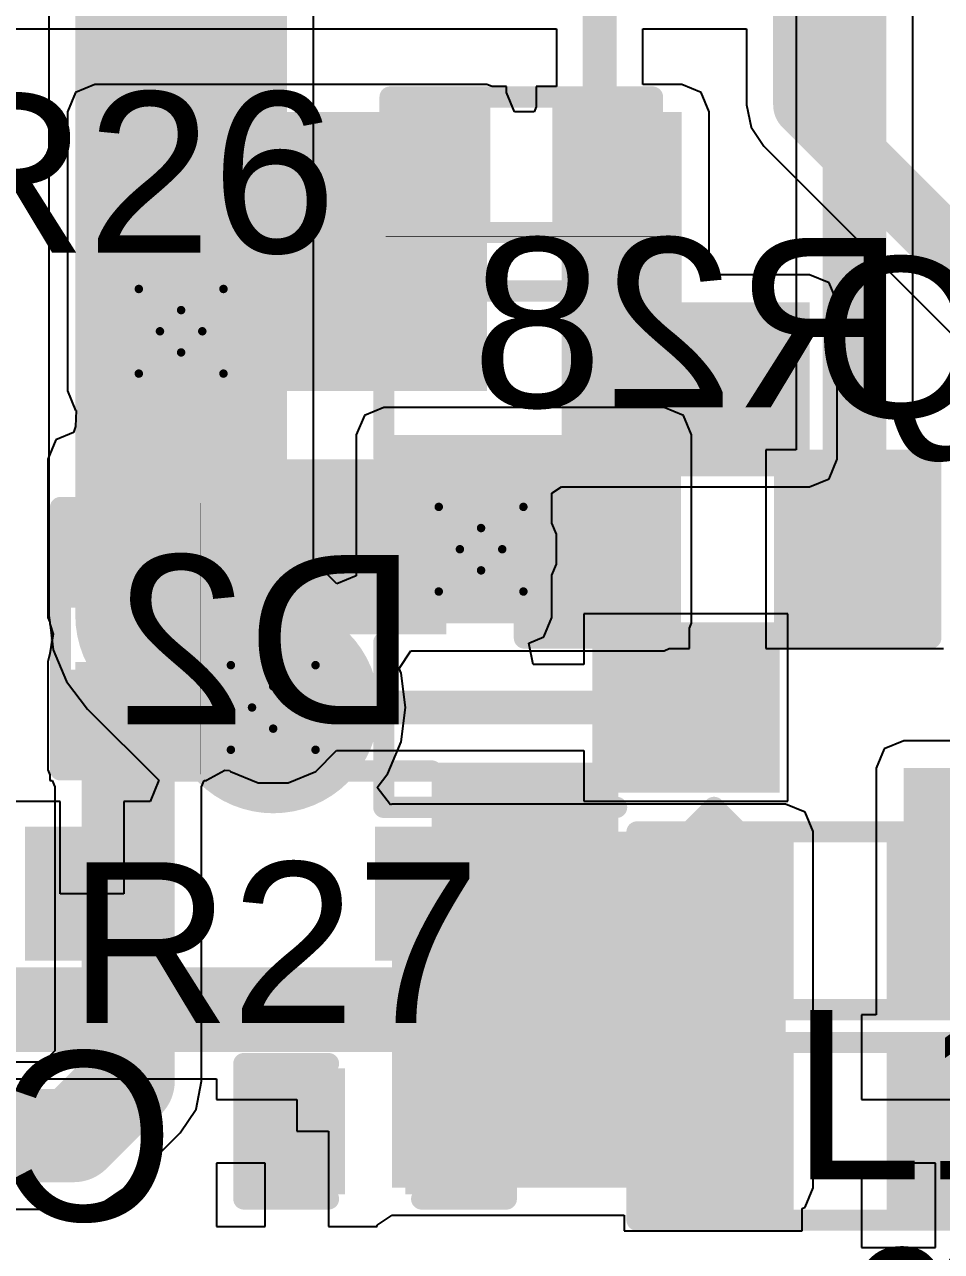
# Model space of a CAD drawing. Header units: inches. Extents: x -0.9 to 13.3, y -2.2 to 2.7.
# Drawn here: x 0.446 to 0.6626, y -1.431 to -1.1411 of the extents above; entities that cross this region are included whole.
import ezdxf

# ---------------------------------------------------------------- set-up
doc = ezdxf.new("R2010")
doc.units = ezdxf.units.IN
doc.header["$MEASUREMENT"] = 0
for name, color, linetype in [('Board Outline', 216, 'Continuous'), ('Bottom Layer', 5, 'Continuous'), ('Bottom Overlay', 54, 'Continuous'), ('Bottom Paste', 16, 'Continuous'), ('Bottom Solder', 6, 'Continuous'), ('Dimension', 6, 'Continuous'), ('Drill Drawing', 1, 'Continuous'), ('Top Layer', 1, 'Continuous'), ('Top Overlay', 2, 'Continuous'), ('Top Paste', 8, 'Continuous'), ('Top Solder', 216, 'Continuous'), ('Via Holes', 16, 'Continuous')]:
    doc.layers.add(name, color=color, linetype=linetype)
doc.styles.add('Arial', font='', dxfattribs={"height": 0.2})
doc.styles.get('Arial').set_extended_font_data('Arial')

# ---------------------------------------------------------------- blocks, each defined once
blk = doc.blocks.new('R___0603_B_1')
at = {"layer": 'Bottom Layer'}
for points in [[(-0.045, -0.0175), (-0.045, 0.0175), (-0.015, 0.0175), (-0.015, -0.0175)], [(0.015, -0.0175), (0.015, 0.0175), (0.045, 0.0175), (0.045, -0.0175)]]:
    blk.add_hatch(color=5, dxfattribs=at).paths.add_polyline_path(points)
at = {"layer": 'Bottom Paste'}
for points in [[(-0.045, -0.0175), (-0.045, 0.0175), (-0.015, 0.0175), (-0.015, -0.0175)], [(0.015, -0.0175), (0.015, 0.0175), (0.045, 0.0175), (0.045, -0.0175)]]:
    blk.add_hatch(color=16, dxfattribs=at).paths.add_polyline_path(points)
at = {"layer": 'Bottom Solder'}
for points in [[(-0.049, -0.0215), (-0.049, 0.0215), (-0.011, 0.0215), (-0.011, -0.0215)], [(0.011, -0.0215), (0.011, 0.0215), (0.049, 0.0215), (0.049, -0.0215)]]:
    blk.add_hatch(color=6, dxfattribs=at).paths.add_polyline_path(points)
at = {"layer": 'Bottom Overlay'}
for points in [[(-0.048, -0.021, 0.005, 0.005, 0), (-0.048, 0.021, 0.005, 0.005, 0)], [(-0.048, 0.021, 0.005, 0.005, 0), (0.048, 0.021, 0.005, 0.005, 0)], [(0.048, -0.021, 0.005, 0.005, 0), (0.048, 0.021, 0.005, 0.005, 0)], [(-0.048, -0.021, 0.005, 0.005, 0), (0.048, -0.021, 0.005, 0.005, 0)]]:
    blk.add_lwpolyline(points, format="xyseb", dxfattribs=at)
for points in [[(-0.04925, 0.021, 0.0025, 0.0025, 1), (-0.04675, 0.021, 0.0025, 0.0025, 1)], [(-0.04925, 0.021, 0.0025, 0.0025, 1), (-0.04675, 0.021, 0.0025, 0.0025, 1)], [(0.04675, 0.021, 0.0025, 0.0025, 1), (0.04925, 0.021, 0.0025, 0.0025, 1)], [(0.04675, 0.021, 0.0025, 0.0025, 1), (0.04925, 0.021, 0.0025, 0.0025, 1)], [(-0.04925, -0.021, 0.0025, 0.0025, 1), (-0.04675, -0.021, 0.0025, 0.0025, 1)], [(-0.04925, -0.021, 0.0025, 0.0025, 1), (-0.04675, -0.021, 0.0025, 0.0025, 1)], [(0.04675, -0.021, 0.0025, 0.0025, 1), (0.04925, -0.021, 0.0025, 0.0025, 1)], [(0.04675, -0.021, 0.0025, 0.0025, 1), (0.04925, -0.021, 0.0025, 0.0025, 1)]]:
    blk.add_lwpolyline(points, format="xyseb", close=True, dxfattribs=at)
blk = doc.blocks.new('R___0402_2')
at = {"layer": 'Top Layer'}
for points in [[(-0.0275, -0.0125), (-0.0275, 0.0125), (-0.009499999999999998, 0.0125), (-0.009500000000000001, -0.0125)], [(0.009499999999999998, -0.0125), (0.009500000000000001, 0.0125), (0.0275, 0.0125), (0.0275, -0.0125)]]:
    blk.add_hatch(color=1, dxfattribs=at).paths.add_polyline_path(points)
at = {"layer": 'Top Paste'}
for points in [[(-0.0275, -0.0125), (-0.0275, 0.0125), (-0.009499999999999998, 0.0125), (-0.009500000000000001, -0.0125)], [(0.009499999999999998, -0.0125), (0.009500000000000001, 0.0125), (0.0275, 0.0125), (0.0275, -0.0125)]]:
    blk.add_hatch(color=8, dxfattribs=at).paths.add_polyline_path(points)
at = {"layer": 'Top Solder'}
for points in [[(-0.0296654, -0.0146654), (-0.0296654, 0.0146654), (-0.007334599999999998, 0.0146654), (-0.007334600000000002, -0.0146654)], [(0.007334599999999998, -0.0146654), (0.007334600000000002, 0.0146654), (0.0296654, 0.0146654), (0.0296654, -0.0146654)]]:
    blk.add_hatch(color=216, dxfattribs=at).paths.add_polyline_path(points)
at = {"layer": 'Top Overlay'}
for points in [[(-0.031, 0.016, 0.005, 0.005, 0), (-0.031, -0.016, 0.005, 0.005, 0)], [(-0.031, 0.016, 0.005, 0.005, 0), (0.031, 0.016, 0.005, 0.005, 0)], [(0.031, 0.016, 0.005, 0.005, 0), (0.031, -0.016, 0.005, 0.005, 0)], [(-0.031, -0.016, 0.005, 0.005, 0), (0.031, -0.016, 0.005, 0.005, 0)], [(-0.032, -0.017, 0.000127, 0.000127, 0), (0.032, -0.017, 0.000127, 0.000127, 0)]]:
    blk.add_lwpolyline(points, format="xyseb", dxfattribs=at)
for points in [[(-0.03225, 0.016, 0.0025, 0.0025, 1), (-0.02975, 0.016, 0.0025, 0.0025, 1)], [(-0.03225, 0.016, 0.0025, 0.0025, 1), (-0.02975, 0.016, 0.0025, 0.0025, 1)], [(0.02975, 0.016, 0.0025, 0.0025, 1), (0.03225, 0.016, 0.0025, 0.0025, 1)], [(0.02975, 0.016, 0.0025, 0.0025, 1), (0.03225, 0.016, 0.0025, 0.0025, 1)], [(-0.03225, -0.016, 0.0025, 0.0025, 1), (-0.02975, -0.016, 0.0025, 0.0025, 1)], [(-0.03225, -0.016, 0.0025, 0.0025, 1), (-0.02975, -0.016, 0.0025, 0.0025, 1)], [(0.02975, -0.016, 0.0025, 0.0025, 1), (0.03225, -0.016, 0.0025, 0.0025, 1)], [(0.02975, -0.016, 0.0025, 0.0025, 1), (0.03225, -0.016, 0.0025, 0.0025, 1)], [(-0.0320317, -0.017, 6.35e-05, 6.35e-05, 1), (-0.0319683, -0.017, 6.35e-05, 6.35e-05, 1)], [(0.0319683, -0.017, 6.35e-05, 6.35e-05, 1), (0.0320317, -0.017, 6.35e-05, 6.35e-05, 1)]]:
    blk.add_lwpolyline(points, format="xyseb", close=True, dxfattribs=at)
blk = doc.blocks.new('R___0402_3')
at = {"layer": 'Top Layer'}
for points in [[(-0.0275, -0.0125), (-0.0275, 0.0125), (-0.009499999999999998, 0.0125), (-0.009500000000000001, -0.0125)], [(0.009499999999999998, -0.0125), (0.009500000000000001, 0.0125), (0.0275, 0.0125), (0.0275, -0.0125)]]:
    blk.add_hatch(color=1, dxfattribs=at).paths.add_polyline_path(points)
at = {"layer": 'Top Paste'}
for points in [[(-0.0275, -0.0125), (-0.0275, 0.0125), (-0.009499999999999998, 0.0125), (-0.009500000000000001, -0.0125)], [(0.009499999999999998, -0.0125), (0.009500000000000001, 0.0125), (0.0275, 0.0125), (0.0275, -0.0125)]]:
    blk.add_hatch(color=8, dxfattribs=at).paths.add_polyline_path(points)
at = {"layer": 'Top Solder'}
for points in [[(-0.0296654, -0.0146654), (-0.0296654, 0.0146654), (-0.007334599999999998, 0.0146654), (-0.007334600000000002, -0.0146654)], [(0.007334599999999998, -0.0146654), (0.007334600000000002, 0.0146654), (0.0296654, 0.0146654), (0.0296654, -0.0146654)]]:
    blk.add_hatch(color=216, dxfattribs=at).paths.add_polyline_path(points)
at = {"layer": 'Top Overlay'}
for points in [[(-0.031, -0.016, 0.005, 0.005, 0), (-0.031, 0.016, 0.005, 0.005, 0)], [(-0.031, 0.016, 0.005, 0.005, 0), (0.031, 0.016, 0.005, 0.005, 0)], [(0.031, -0.016, 0.005, 0.005, 0), (0.031, 0.016, 0.005, 0.005, 0)], [(-0.031, -0.016, 0.005, 0.005, 0), (0.031, -0.016, 0.005, 0.005, 0)], [(-0.032, -0.017, 0.000127, 0.000127, 0), (0.032, -0.017, 0.000127, 0.000127, 0)]]:
    blk.add_lwpolyline(points, format="xyseb", dxfattribs=at)
for points in [[(-0.03225, 0.016, 0.0025, 0.0025, 1), (-0.02975, 0.016, 0.0025, 0.0025, 1)], [(-0.03225, 0.016, 0.0025, 0.0025, 1), (-0.02975, 0.016, 0.0025, 0.0025, 1)], [(0.02975, 0.016, 0.0025, 0.0025, 1), (0.03225, 0.016, 0.0025, 0.0025, 1)], [(0.02975, 0.016, 0.0025, 0.0025, 1), (0.03225, 0.016, 0.0025, 0.0025, 1)], [(-0.03225, -0.016, 0.0025, 0.0025, 1), (-0.02975, -0.016, 0.0025, 0.0025, 1)], [(-0.03225, -0.016, 0.0025, 0.0025, 1), (-0.02975, -0.016, 0.0025, 0.0025, 1)], [(0.02975, -0.016, 0.0025, 0.0025, 1), (0.03225, -0.016, 0.0025, 0.0025, 1)], [(0.02975, -0.016, 0.0025, 0.0025, 1), (0.03225, -0.016, 0.0025, 0.0025, 1)], [(-0.0320317, -0.017, 6.35e-05, 6.35e-05, 1), (-0.0319683, -0.017, 6.35e-05, 6.35e-05, 1)], [(0.0319683, -0.017, 6.35e-05, 6.35e-05, 1), (0.0320317, -0.017, 6.35e-05, 6.35e-05, 1)]]:
    blk.add_lwpolyline(points, format="xyseb", close=True, dxfattribs=at)
blk = doc.blocks.new('S___23_4')
at = {"layer": 'Top Layer'}
for points in [[(-0.01614175, 0.05748035), (0.01614175, 0.05748035), (0.01614175, 0.02125985), (-0.01614175, 0.02125985)], [(-0.05354335, -0.02125985), (-0.02125985, -0.02125985), (-0.02125985, -0.05748035), (-0.05354335, -0.05748035)], [(0.02125985, -0.02125985), (0.05354335, -0.02125985), (0.05354335, -0.05748035), (0.02125985, -0.05748035)]]:
    blk.add_hatch(color=1, dxfattribs=at).paths.add_polyline_path(points)
at = {"layer": 'Top Paste'}
for points in [[(-0.01614175, 0.05748035), (0.01614175, 0.05748035), (0.01614175, 0.02125985), (-0.01614175, 0.02125985)], [(-0.05354335, -0.02125985), (-0.02125985, -0.02125985), (-0.02125985, -0.05748035), (-0.05354335, -0.05748035)], [(0.02125985, -0.02125985), (0.05354335, -0.02125985), (0.05354335, -0.05748035), (0.02125985, -0.05748035)]]:
    blk.add_hatch(color=8, dxfattribs=at).paths.add_polyline_path(points)
at = {"layer": 'Top Solder'}
for points in [[(-0.02014175, 0.06148035), (0.02014175, 0.06148035), (0.02014175, 0.01725985), (-0.02014175, 0.01725985)], [(-0.05754335, -0.01725985), (-0.01725985, -0.01725985), (-0.01725985, -0.06148035), (-0.05754335, -0.06148035)], [(0.01725985, -0.01725985), (0.05754335, -0.01725985), (0.05754335, -0.06148035), (0.01725985, -0.06148035)]]:
    blk.add_hatch(color=216, dxfattribs=at).paths.add_polyline_path(points)
at = {"layer": 'Top Overlay'}
for points in [[(-0.061, 0.032, 0.005, 0.005, 0), (-0.022, 0.032, 0.005, 0.005, 0)], [(-0.061, 0.032, 0.005, 0.005, 0), (-0.061, -0.023, 0.005, 0.005, 0)], [(0.022, 0.032, 0.005, 0.005, 0), (0.061, 0.032, 0.005, 0.005, 0)], [(0.061, 0.032, 0.005, 0.005, 0), (0.061, -0.023, 0.005, 0.005, 0)], [(-0.013, -0.031, 0.005, 0.005, 0), (0.013, -0.031, 0.005, 0.005, 0)], [(-0.066, -0.041, 0.005, 0.005, 0), (-0.066, -0.051, 0.005, 0.005, 0)], [(-0.066, -0.041, 0.005, 0.005, 0), (-0.061, -0.046, 0.005, 0.005, 0)], [(-0.061, -0.046, 0.005, 0.005, 0), (-0.066, -0.051, 0.005, 0.005, 0)]]:
    blk.add_lwpolyline(points, format="xyseb", dxfattribs=at)
for points in [[(-0.06225, 0.032, 0.0025, 0.0025, 1), (-0.05975, 0.032, 0.0025, 0.0025, 1)], [(-0.06225, 0.032, 0.0025, 0.0025, 1), (-0.05975, 0.032, 0.0025, 0.0025, 1)], [(-0.02325, 0.032, 0.0025, 0.0025, 1), (-0.02075, 0.032, 0.0025, 0.0025, 1)], [(0.02075, 0.032, 0.0025, 0.0025, 1), (0.02325, 0.032, 0.0025, 0.0025, 1)], [(0.05975, 0.032, 0.0025, 0.0025, 1), (0.06225, 0.032, 0.0025, 0.0025, 1)], [(0.05975, 0.032, 0.0025, 0.0025, 1), (0.06225, 0.032, 0.0025, 0.0025, 1)], [(-0.06225, -0.023, 0.0025, 0.0025, 1), (-0.05975, -0.023, 0.0025, 0.0025, 1)], [(0.05975, -0.023, 0.0025, 0.0025, 1), (0.06225, -0.023, 0.0025, 0.0025, 1)], [(-0.01425, -0.031, 0.0025, 0.0025, 1), (-0.01175, -0.031, 0.0025, 0.0025, 1)], [(0.01175, -0.031, 0.0025, 0.0025, 1), (0.01425, -0.031, 0.0025, 0.0025, 1)], [(-0.06725, -0.041, 0.0025, 0.0025, 1), (-0.06475, -0.041, 0.0025, 0.0025, 1)], [(-0.06725, -0.041, 0.0025, 0.0025, 1), (-0.06475, -0.041, 0.0025, 0.0025, 1)], [(-0.06225, -0.046, 0.0025, 0.0025, 1), (-0.05975, -0.046, 0.0025, 0.0025, 1)], [(-0.06225, -0.046, 0.0025, 0.0025, 1), (-0.05975, -0.046, 0.0025, 0.0025, 1)], [(-0.06725, -0.051, 0.0025, 0.0025, 1), (-0.06475, -0.051, 0.0025, 0.0025, 1)], [(-0.06725, -0.051, 0.0025, 0.0025, 1), (-0.06475, -0.051, 0.0025, 0.0025, 1)]]:
    blk.add_lwpolyline(points, format="xyseb", close=True, dxfattribs=at)
blk = doc.blocks.new('C___0402_B_71')
at = {"layer": 'Bottom Layer'}
for points in [[(-0.009499999999999996, 0.0125), (-0.009500000000000003, -0.0125), (-0.0275, -0.0125), (-0.0275, 0.0125)], [(0.0275, 0.0125), (0.0275, -0.0125), (0.009499999999999996, -0.0125), (0.009500000000000003, 0.0125)]]:
    blk.add_hatch(color=5, dxfattribs=at).paths.add_polyline_path(points)
at = {"layer": 'Bottom Paste'}
for points in [[(-0.009499999999999996, 0.0125), (-0.009500000000000003, -0.0125), (-0.0275, -0.0125), (-0.0275, 0.0125)], [(0.0275, 0.0125), (0.0275, -0.0125), (0.009499999999999996, -0.0125), (0.009500000000000003, 0.0125)]]:
    blk.add_hatch(color=16, dxfattribs=at).paths.add_polyline_path(points)
at = {"layer": 'Bottom Solder'}
for points in [[(-0.007137799999999997, 0.0148622), (-0.007137800000000003, -0.0148622), (-0.0298622, -0.0148622), (-0.0298622, 0.0148622)], [(0.0298622, 0.0148622), (0.0298622, -0.0148622), (0.007137799999999997, -0.0148622), (0.007137800000000003, 0.0148622)]]:
    blk.add_hatch(color=6, dxfattribs=at).paths.add_polyline_path(points)
at = {"layer": 'Bottom Overlay'}
for points in [[(-0.031, 0.016, 0.005, 0.005, 0), (-0.011, 0.016, 0.005, 0.005, 0)], [(-0.031, -0.016, 0.005, 0.005, 0), (-0.031, 0.016, 0.005, 0.005, 0)], [(0.011, 0.016, 0.005, 0.005, 0), (0.031, 0.016, 0.005, 0.005, 0)], [(0.031, -0.016, 0.005, 0.005, 0), (0.031, 0.016, 0.005, 0.005, 0)], [(-0.031, -0.016, 0.005, 0.005, 0), (-0.011, -0.016, 0.005, 0.005, 0)], [(0.011, -0.016, 0.005, 0.005, 0), (0.031, -0.016, 0.005, 0.005, 0)]]:
    blk.add_lwpolyline(points, format="xyseb", dxfattribs=at)
for points in [[(-0.03225, 0.016, 0.0025, 0.0025, 1), (-0.02975, 0.016, 0.0025, 0.0025, 1)], [(-0.03225, 0.016, 0.0025, 0.0025, 1), (-0.02975, 0.016, 0.0025, 0.0025, 1)], [(-0.01225, 0.016, 0.0025, 0.0025, 1), (-0.00975, 0.016, 0.0025, 0.0025, 1)], [(0.00975, 0.016, 0.0025, 0.0025, 1), (0.01225, 0.016, 0.0025, 0.0025, 1)], [(0.02975, 0.016, 0.0025, 0.0025, 1), (0.03225, 0.016, 0.0025, 0.0025, 1)], [(0.02975, 0.016, 0.0025, 0.0025, 1), (0.03225, 0.016, 0.0025, 0.0025, 1)], [(-0.03225, -0.016, 0.0025, 0.0025, 1), (-0.02975, -0.016, 0.0025, 0.0025, 1)], [(-0.03225, -0.016, 0.0025, 0.0025, 1), (-0.02975, -0.016, 0.0025, 0.0025, 1)], [(-0.01225, -0.016, 0.0025, 0.0025, 1), (-0.00975, -0.016, 0.0025, 0.0025, 1)], [(0.00975, -0.016, 0.0025, 0.0025, 1), (0.01225, -0.016, 0.0025, 0.0025, 1)], [(0.02975, -0.016, 0.0025, 0.0025, 1), (0.03225, -0.016, 0.0025, 0.0025, 1)], [(0.02975, -0.016, 0.0025, 0.0025, 1), (0.03225, -0.016, 0.0025, 0.0025, 1)]]:
    blk.add_lwpolyline(points, format="xyseb", close=True, dxfattribs=at)
blk = doc.blocks.new('R___0603_B_79')
at = {"layer": 'Bottom Layer'}
for points in [[(-0.045, -0.0175), (-0.045, 0.0175), (-0.015, 0.0175), (-0.015, -0.0175)], [(0.015, -0.0175), (0.015, 0.0175), (0.045, 0.0175), (0.045, -0.0175)]]:
    blk.add_hatch(color=5, dxfattribs=at).paths.add_polyline_path(points)
at = {"layer": 'Bottom Paste'}
for points in [[(-0.045, -0.0175), (-0.045, 0.0175), (-0.015, 0.0175), (-0.015, -0.0175)], [(0.015, -0.0175), (0.015, 0.0175), (0.045, 0.0175), (0.045, -0.0175)]]:
    blk.add_hatch(color=16, dxfattribs=at).paths.add_polyline_path(points)
at = {"layer": 'Bottom Solder'}
for points in [[(-0.049, -0.0215), (-0.049, 0.0215), (-0.011, 0.0215), (-0.011, -0.0215)], [(0.011, -0.0215), (0.011, 0.0215), (0.049, 0.0215), (0.049, -0.0215)]]:
    blk.add_hatch(color=6, dxfattribs=at).paths.add_polyline_path(points)
at = {"layer": 'Bottom Overlay'}
for points in [[(-0.048, 0.021, 0.005, 0.005, 0), (0.048, 0.021, 0.005, 0.005, 0)], [(-0.048, -0.021, 0.005, 0.005, 0), (-0.048, 0.021, 0.005, 0.005, 0)], [(0.048, -0.021, 0.005, 0.005, 0), (0.048, 0.021, 0.005, 0.005, 0)], [(-0.048, -0.021, 0.005, 0.005, 0), (0.048, -0.021, 0.005, 0.005, 0)]]:
    blk.add_lwpolyline(points, format="xyseb", dxfattribs=at)
for points in [[(-0.04925, 0.021, 0.0025, 0.0025, 1), (-0.04675, 0.021, 0.0025, 0.0025, 1)], [(-0.04925, 0.021, 0.0025, 0.0025, 1), (-0.04675, 0.021, 0.0025, 0.0025, 1)], [(0.04675, 0.021, 0.0025, 0.0025, 1), (0.04925, 0.021, 0.0025, 0.0025, 1)], [(0.04675, 0.021, 0.0025, 0.0025, 1), (0.04925, 0.021, 0.0025, 0.0025, 1)], [(-0.04925, -0.021, 0.0025, 0.0025, 1), (-0.04675, -0.021, 0.0025, 0.0025, 1)], [(-0.04925, -0.021, 0.0025, 0.0025, 1), (-0.04675, -0.021, 0.0025, 0.0025, 1)], [(0.04675, -0.021, 0.0025, 0.0025, 1), (0.04925, -0.021, 0.0025, 0.0025, 1)], [(0.04675, -0.021, 0.0025, 0.0025, 1), (0.04925, -0.021, 0.0025, 0.0025, 1)]]:
    blk.add_lwpolyline(points, format="xyseb", close=True, dxfattribs=at)
blk = doc.blocks.new('R___0603_B_90')
at = {"layer": 'Bottom Layer'}
for points in [[(-0.045, -0.0175), (-0.045, 0.0175), (-0.015, 0.0175), (-0.015, -0.0175)], [(0.015, -0.0175), (0.015, 0.0175), (0.045, 0.0175), (0.045, -0.0175)]]:
    blk.add_hatch(color=5, dxfattribs=at).paths.add_polyline_path(points)
at = {"layer": 'Bottom Paste'}
for points in [[(-0.045, -0.0175), (-0.045, 0.0175), (-0.015, 0.0175), (-0.015, -0.0175)], [(0.015, -0.0175), (0.015, 0.0175), (0.045, 0.0175), (0.045, -0.0175)]]:
    blk.add_hatch(color=16, dxfattribs=at).paths.add_polyline_path(points)
at = {"layer": 'Bottom Solder'}
for points in [[(-0.049, -0.0215), (-0.049, 0.0215), (-0.011, 0.0215), (-0.011, -0.0215)], [(0.011, -0.0215), (0.011, 0.0215), (0.049, 0.0215), (0.049, -0.0215)]]:
    blk.add_hatch(color=6, dxfattribs=at).paths.add_polyline_path(points)
at = {"layer": 'Bottom Overlay'}
for points in [[(0.048, 0.021, 0.005, 0.005, 0), (-0.048, 0.021, 0.005, 0.005, 0)], [(-0.048, 0.021, 0.005, 0.005, 0), (-0.048, -0.021, 0.005, 0.005, 0)], [(0.048, 0.021, 0.005, 0.005, 0), (0.048, -0.021, 0.005, 0.005, 0)], [(0.048, -0.021, 0.005, 0.005, 0), (-0.048, -0.021, 0.005, 0.005, 0)]]:
    blk.add_lwpolyline(points, format="xyseb", dxfattribs=at)
for points in [[(-0.04925, 0.021, 0.0025, 0.0025, 1), (-0.04675, 0.021, 0.0025, 0.0025, 1)], [(-0.04925, 0.021, 0.0025, 0.0025, 1), (-0.04675, 0.021, 0.0025, 0.0025, 1)], [(0.04675, 0.021, 0.0025, 0.0025, 1), (0.04925, 0.021, 0.0025, 0.0025, 1)], [(0.04675, 0.021, 0.0025, 0.0025, 1), (0.04925, 0.021, 0.0025, 0.0025, 1)], [(-0.04925, -0.021, 0.0025, 0.0025, 1), (-0.04675, -0.021, 0.0025, 0.0025, 1)], [(-0.04925, -0.021, 0.0025, 0.0025, 1), (-0.04675, -0.021, 0.0025, 0.0025, 1)], [(0.04675, -0.021, 0.0025, 0.0025, 1), (0.04925, -0.021, 0.0025, 0.0025, 1)], [(0.04675, -0.021, 0.0025, 0.0025, 1), (0.04925, -0.021, 0.0025, 0.0025, 1)]]:
    blk.add_lwpolyline(points, format="xyseb", close=True, dxfattribs=at)
blk = doc.blocks.new('SOD323F_B_106')
at = {"layer": 'Bottom Layer'}
for points in [[(-0.0531496, 0.011811), (-0.0295276, 0.011811), (-0.0295276, -0.011811), (-0.0531496, -0.011811)], [(0.0295276, 0.011811), (0.0531496, 0.011811), (0.0531496, -0.011811), (0.0295276, -0.011811)]]:
    blk.add_hatch(color=5, dxfattribs=at).paths.add_polyline_path(points)
at = {"layer": 'Bottom Overlay'}
for points in [[(0.0389151, 0.0149677), (0.0830001, 0.0149677), (0.0830001, 0.0309677), (0.0389151, 0.0309677)], [(0.0559985, -0.0179999), (0.0829985, -0.0179999), (0.0829985, 0.0160001), (0.0559985, 0.0160001)], [(0.0389145, -0.0310317), (0.0829995, -0.0310317), (0.0829995, -0.0150317), (0.0389145, -0.0150317)]]:
    blk.add_hatch(color=54, dxfattribs=at).paths.add_polyline_path(points)
at = {"layer": 'Bottom Paste'}
for points in [[(-0.0531496, 0.011811), (-0.0295276, 0.011811), (-0.0295276, -0.011811), (-0.0531496, -0.011811)], [(0.0295276, 0.011811), (0.0531496, 0.011811), (0.0531496, -0.011811), (0.0295276, -0.011811)]]:
    blk.add_hatch(color=16, dxfattribs=at).paths.add_polyline_path(points)
at = {"layer": 'Bottom Solder'}
for points in [[(-0.0571496, 0.015811), (-0.0255276, 0.015811), (-0.0255276, -0.015811), (-0.0571496, -0.015811)], [(0.0255276, 0.015811), (0.0571496, 0.015811), (0.0571496, -0.015811), (0.0255276, -0.015811)]]:
    blk.add_hatch(color=6, dxfattribs=at).paths.add_polyline_path(points)
at = {"layer": 'Bottom Overlay'}
for points in [[(-0.036, 0.029, 0.005, 0.005, 0), (0.038915, 0.029, 0.005, 0.005, 0)], [(-0.036, 0.021, 0.005, 0.005, 0), (-0.036, 0.029, 0.005, 0.005, 0)], [(-0.036, -0.029, 0.005, 0.005, 0), (-0.036, -0.021, 0.005, 0.005, 0)], [(-0.036, -0.029, 0.005, 0.005, 0), (0.038915, -0.029, 0.005, 0.005, 0)]]:
    blk.add_lwpolyline(points, format="xyseb", dxfattribs=at)
for points in [[(-0.03725, 0.029, 0.0025, 0.0025, 1), (-0.03475, 0.029, 0.0025, 0.0025, 1)], [(-0.03725, 0.029, 0.0025, 0.0025, 1), (-0.03475, 0.029, 0.0025, 0.0025, 1)], [(0.037665, 0.029, 0.0025, 0.0025, 1), (0.040165, 0.029, 0.0025, 0.0025, 1)], [(-0.03725, 0.021, 0.0025, 0.0025, 1), (-0.03475, 0.021, 0.0025, 0.0025, 1)], [(-0.03725, -0.021, 0.0025, 0.0025, 1), (-0.03475, -0.021, 0.0025, 0.0025, 1)], [(-0.03725, -0.029, 0.0025, 0.0025, 1), (-0.03475, -0.029, 0.0025, 0.0025, 1)], [(-0.03725, -0.029, 0.0025, 0.0025, 1), (-0.03475, -0.029, 0.0025, 0.0025, 1)], [(0.037665, -0.029, 0.0025, 0.0025, 1), (0.040165, -0.029, 0.0025, 0.0025, 1)]]:
    blk.add_lwpolyline(points, format="xyseb", close=True, dxfattribs=at)

msp = doc.modelspace()

# ---------------------------------------------------------------- hatches: boundary and pattern name
at = {"layer": 'Bottom Layer'}
h = msp.add_hatch(color=5, dxfattribs=at)
edge = h.paths.add_edge_path()
edge.add_arc((0.4829841, -1.2135467), 0.011811, 0, 360)
for points in [[(0.5308606, -1.2825402), (0.5970734, -1.2825402), (0.5970734, -1.2380258), (0.5308606, -1.2380258)], [(0.653678, -1.3754394), (0.7399454, -1.3754394), (0.7399454, -1.316778), (0.653678, -1.316778)], [(0.532804, -1.4159394), (0.6257764, -1.4159394), (0.6257764, -1.331778), (0.532804, -1.331778)]]:
    msp.add_hatch(color=5, dxfattribs=at).paths.add_polyline_path(points)
h = msp.add_hatch(color=5, dxfattribs=at)
edge = h.paths.add_edge_path()
edge.add_arc((0.5538414, -1.2650402), 0.011811, 0, 360)
h = msp.add_hatch(color=5, dxfattribs=at)
edge = h.paths.add_edge_path()
edge.add_arc((0.5047339, -1.3024394), 0.011811, 0, 360)
at = {"layer": 'Top Layer'}
for points in [[(0.4626248, -1.2276386), (0.5552306, -1.2276386), (0.5552306, -1.161691), (0.4626248, -1.161691)], [(0.5728414, -1.2437804), (0.6012306, -1.2437804), (0.6012306, -1.161691), (0.5728414, -1.161691)], [(0.5728414, -1.2437804), (0.6314412, -1.2437804), (0.6314412, -1.206691), (0.5728414, -1.206691)], [(0.4579841, -1.281182), (0.5640733, -1.281182), (0.5640733, -1.2437804), (0.4579841, -1.2437804)], [(0.4579841, -1.317182), (0.4829841, -1.317182), (0.4829841, -1.291682), (0.4579841, -1.291682)]]:
    msp.add_hatch(color=1, dxfattribs=at).paths.add_polyline_path(points)
h = msp.add_hatch(color=1, dxfattribs=at)
edge = h.paths.add_edge_path()
edge.add_arc((0.4829841, -1.2135467), 0.011811, 0, 360)
h = msp.add_hatch(color=1, dxfattribs=at)
edge = h.paths.add_edge_path()
edge.add_arc((0.5538414, -1.2650402), 0.011811, 0, 360)
h = msp.add_hatch(color=1, dxfattribs=at)
edge = h.paths.add_edge_path()
edge.add_arc((0.5047339, -1.3024394), 0.011811, 0, 360)
at = {"layer": 'Via Holes'}
h = msp.add_hatch(color=7, dxfattribs=at)
edge = h.paths.add_edge_path()
edge.add_arc((0.4829841, -1.2135467), 0.0059055, 0, 360)
h = msp.add_hatch(color=7, dxfattribs=at)
edge = h.paths.add_edge_path()
edge.add_arc((0.5538414, -1.2650402), 0.0059055, 0, 360)
h = msp.add_hatch(color=7, dxfattribs=at)
edge = h.paths.add_edge_path()
edge.add_arc((0.5047339, -1.3024394), 0.0059055, 0, 360)

# ---------------------------------------------------------------- linework, layer by layer
at = {"layer": 'Board Outline'}
msp.add_lwpolyline([(1.9986701, 0.2156704, 0.01, 0.01, -1.122171366645898), (-0.011594, -1.5132862, 0.01, 0.01, 0)], format="xyseb", dxfattribs=at)
at = {"layer": 'Bottom Layer'}
for p, q in [((0.5142516, -1.2135467), (0.5142516, -1.04143)), ((0.4517166, -1.0447213), (0.4517166, -1.2135467)), ((0.6558379, -1.2415402), (0.6558379, -1.1117787)), ((0.6283089, -1.1174801), (0.6283089, -1.2415402)), ((0.4517166, -1.2135467), (0.4517166, -1.2806888)), ((0.5142516, -1.2677381), (0.5142516, -1.2135467)), ((0.5308606, -1.2315314), (0.5262684, -1.2334336)), ((0.5970734, -1.2315314), (0.5308606, -1.2315314)), ((0.6016656, -1.2334336), (0.5970734, -1.2315314)), ((0.5262684, -1.2334336), (0.5243662, -1.2380258)), ((0.6035678, -1.2380258), (0.6016656, -1.2334336)), ((0.5243662, -1.2380258), (0.5243662, -1.2713199)), ((0.6035678, -1.2825402), (0.6035678, -1.2380258)), ((0.6283089, -1.2415402), (0.6210734, -1.2415402)), ((0.6210734, -1.2415402), (0.6210734, -1.2885402)), ((0.6630734, -1.2415402), (0.6558379, -1.2415402)), ((0.5197468, -1.2732333), (0.5142516, -1.2677381)), ((0.5243662, -1.2713199), (0.5197468, -1.2732333)), ((0.4517166, -1.2806888), (0.4517165, -1.2806896)), ((0.4517165, -1.2806896), (0.4522493, -1.2847359)), ((0.6030734, -1.2837338), (0.6035678, -1.2825402)), ((0.6030734, -1.2885402), (0.6030734, -1.2837338)), ((0.4522493, -1.2847359), (0.452782, -1.2887822)), ((0.452782, -1.2887822), (0.4559057, -1.2963234)), ((0.5344576, -1.293192), (0.5372355, -1.2890346)), ((0.5372355, -1.2890346), (0.5970734, -1.2890346)), ((0.5970734, -1.2890346), (0.598267, -1.2885402)), ((0.598267, -1.2885402), (0.6030734, -1.2885402)), ((0.6210734, -1.2885402), (0.6630734, -1.2885402)), ((0.534936, -1.2943469), (0.5344576, -1.293192)), ((0.5360015, -1.3024394), (0.534936, -1.2943469)), ((0.4559057, -1.2963234), (0.4608746, -1.3027991)), ((0.4608746, -1.3027991), (0.4777039, -1.3196284)), ((0.534936, -1.310532), (0.5360015, -1.3024394)), ((0.653678, -1.3102836), (0.6490858, -1.3121858)), ((0.7399455, -1.3102836), (0.653678, -1.3102836)), ((0.5318124, -1.3180732), (0.534936, -1.310532)), ((0.6490858, -1.3121858), (0.6471836, -1.316778)), ((0.5293274, -1.3213117), (0.5318124, -1.3180732)), ((0.6471836, -1.316778), (0.6471836, -1.3750812)), ((0.4777039, -1.3196284), (0.4756329, -1.3246284)), ((0.5324786, -1.3254184), (0.5293274, -1.3213117)), ((0.4544378, -1.3246284), (0.4401268, -1.3246284)), ((0.4544378, -1.3464394), (0.4544378, -1.3246284)), ((0.4756329, -1.3246284), (0.4694378, -1.3246284)), ((0.4694378, -1.3246284), (0.4694378, -1.3464394)), ((0.532804, -1.3252836), (0.5324786, -1.3254184)), ((0.6257764, -1.3252836), (0.532804, -1.3252836)), ((0.6303686, -1.3271858), (0.6257764, -1.3252836)), ((0.6322708, -1.331778), (0.6303686, -1.3271858)), ((0.6322708, -1.4159394), (0.6322708, -1.331778)), ((0.4694378, -1.3464394), (0.4544378, -1.3464394)), ((0.6471836, -1.3750812), (0.643678, -1.3750812)), ((0.643678, -1.3750812), (0.643678, -1.3950812)), ((0.4358588, -1.3901722), (0.491304, -1.3901722)), ((0.491304, -1.3901722), (0.491304, -1.3950812)), ((0.491304, -1.3950812), (0.510304, -1.3950812)), ((0.510304, -1.3950812), (0.510304, -1.4025812)), ((0.643678, -1.3950812), (0.668678, -1.3950812)), ((0.510304, -1.4025812), (0.517804, -1.4025812)), ((0.517804, -1.4025812), (0.517804, -1.4250812)), ((0.502804, -1.4100812), (0.491304, -1.4100812)), ((0.491304, -1.4100812), (0.491304, -1.4250812)), ((0.502804, -1.4250812), (0.502804, -1.4100812)), ((0.661178, -1.4100812), (0.643678, -1.4100812)), ((0.643678, -1.4100812), (0.643678, -1.4300812)), ((0.661178, -1.4300812), (0.661178, -1.4100812)), ((0.6303686, -1.4205316), (0.6322708, -1.4159394)), ((0.629678, -1.4208177), (0.6303686, -1.4205316)), ((0.529304, -1.4247725), (0.5328041, -1.4224338)), ((0.5328041, -1.4224338), (0.587678, -1.4224338)), ((0.587678, -1.4224338), (0.587678, -1.4260812)), ((0.629678, -1.4260812), (0.629678, -1.4208177)), ((0.491304, -1.4250812), (0.502804, -1.4250812)), ((0.517804, -1.4250812), (0.529304, -1.4250812)), ((0.529304, -1.4250812), (0.529304, -1.4247725)), ((0.587678, -1.4260812), (0.629678, -1.4260812)), ((0.643678, -1.4300812), (0.661178, -1.4300812))]:
    msp.add_line(p, q, dxfattribs=at)
for points in [[(0.4829841, -1.2135467, 0.05, 0.05, 0), (0.4829841, -1.0317698, 0.05, 0.05, 0)], [(0.6420734, -1.2589574, 0.015, 0.015, 0), (0.6420734, -1.1117787, 0.015, 0.015, 0)], [(0.4829841, -1.2806896, 0.05, 0.05, 0), (0.4829841, -1.2135467, 0.05, 0.05, 0)], [(0.4829841, -1.2806896, 0.05, 0.05, 0), (0.5047339, -1.3024394, 0.05, 0.05, 0)], [(0.5472355, -1.341804, 0.02, 0.02, 0), (0.5792902, -1.3738587, 0.02, 0.02, 0)], [(0.4358588, -1.3738587, 0.02, 0.02, 0), (0.5792902, -1.3738587, 0.02, 0.02, 0)]]:
    msp.add_lwpolyline(points, format="xyseb", dxfattribs=at)
for points in [[(0.4704841, -1.2135467, 0.025, 0.025, 1), (0.4954841, -1.2135467, 0.025, 0.025, 1)], [(0.4704841, -1.2135467, 0.025, 0.025, 1), (0.4954841, -1.2135467, 0.025, 0.025, 1)], [(0.6383234, -1.2589574, 0.0075, 0.0075, 1), (0.6458234, -1.2589574, 0.0075, 0.0075, 1)], [(0.4704841, -1.2806896, 0.025, 0.025, 1), (0.4954841, -1.2806896, 0.025, 0.025, 1)], [(0.4704841, -1.2806896, 0.025, 0.025, 1), (0.4954841, -1.2806896, 0.025, 0.025, 1)], [(0.4922339, -1.3024394, 0.025, 0.025, 1), (0.5172339, -1.3024394, 0.025, 0.025, 1)], [(0.5422355, -1.341804, 0.01, 0.01, 1), (0.5522355, -1.341804, 0.01, 0.01, 1)], [(0.5742902, -1.3738587, 0.01, 0.01, 1), (0.5842902, -1.3738587, 0.01, 0.01, 1)], [(0.5742902, -1.3738587, 0.01, 0.01, 1), (0.5842902, -1.3738587, 0.01, 0.01, 1)]]:
    msp.add_lwpolyline(points, format="xyseb", close=True, dxfattribs=at)
at = {"layer": 'Dimension'}
msp.add_lwpolyline([(0.0408131, 0.0155972, 0.01, 0.01, -3.064050539179198), (0.0296403, -1.5298955, 0.01, 0.01, 0)], format="xyseb", dxfattribs=at)
at = {"layer": 'Drill Drawing'}
for points in [[(0.4729841, -1.2035467, 0.002, 0.002, 0), (0.4829841, -1.2085467, 0.002, 0.002, 0)], [(0.4729841, -1.2035467, 0.002, 0.002, 0), (0.4779841, -1.2135467, 0.002, 0.002, 0)], [(0.4829841, -1.2085467, 0.002, 0.002, 0), (0.4929841, -1.2035467, 0.002, 0.002, 0)], [(0.4879841, -1.2135467, 0.002, 0.002, 0), (0.4929841, -1.2035467, 0.002, 0.002, 0)], [(0.4729841, -1.2235467, 0.002, 0.002, 0), (0.4779841, -1.2135467, 0.002, 0.002, 0)], [(0.4879841, -1.2135467, 0.002, 0.002, 0), (0.4929841, -1.2235467, 0.002, 0.002, 0)], [(0.4729841, -1.2235467, 0.002, 0.002, 0), (0.4829841, -1.2185467, 0.002, 0.002, 0)], [(0.4829841, -1.2185467, 0.002, 0.002, 0), (0.4929841, -1.2235467, 0.002, 0.002, 0)], [(0.5438414, -1.2550402, 0.002, 0.002, 0), (0.5538414, -1.2600402, 0.002, 0.002, 0)], [(0.5438414, -1.2550402, 0.002, 0.002, 0), (0.5488414, -1.2650402, 0.002, 0.002, 0)], [(0.5538414, -1.2600402, 0.002, 0.002, 0), (0.5638414, -1.2550402, 0.002, 0.002, 0)], [(0.5588414, -1.2650402, 0.002, 0.002, 0), (0.5638414, -1.2550402, 0.002, 0.002, 0)], [(0.5438414, -1.2750402, 0.002, 0.002, 0), (0.5488414, -1.2650402, 0.002, 0.002, 0)], [(0.5588414, -1.2650402, 0.002, 0.002, 0), (0.5638414, -1.2750402, 0.002, 0.002, 0)], [(0.5438414, -1.2750402, 0.002, 0.002, 0), (0.5538414, -1.2700402, 0.002, 0.002, 0)], [(0.5538414, -1.2700402, 0.002, 0.002, 0), (0.5638414, -1.2750402, 0.002, 0.002, 0)], [(0.4947339, -1.2924394, 0.002, 0.002, 0), (0.5047339, -1.2974394, 0.002, 0.002, 0)], [(0.4947339, -1.2924394, 0.002, 0.002, 0), (0.4997339, -1.3024394, 0.002, 0.002, 0)], [(0.5047339, -1.2974394, 0.002, 0.002, 0), (0.5147339, -1.2924394, 0.002, 0.002, 0)], [(0.5097339, -1.3024394, 0.002, 0.002, 0), (0.5147339, -1.2924394, 0.002, 0.002, 0)], [(0.4947339, -1.3124394, 0.002, 0.002, 0), (0.4997339, -1.3024394, 0.002, 0.002, 0)], [(0.5097339, -1.3024394, 0.002, 0.002, 0), (0.5147339, -1.3124394, 0.002, 0.002, 0)], [(0.4947339, -1.3124394, 0.002, 0.002, 0), (0.5047339, -1.3074394, 0.002, 0.002, 0)], [(0.5047339, -1.3074394, 0.002, 0.002, 0), (0.5147339, -1.3124394, 0.002, 0.002, 0)]]:
    msp.add_lwpolyline(points, format="xyseb", dxfattribs=at)
for points in [[(0.4724841, -1.2035467, 0.001, 0.001, 1), (0.4734841, -1.2035467, 0.001, 0.001, 1)], [(0.4724841, -1.2035467, 0.001, 0.001, 1), (0.4734841, -1.2035467, 0.001, 0.001, 1)], [(0.4924841, -1.2035467, 0.001, 0.001, 1), (0.4934841, -1.2035467, 0.001, 0.001, 1)], [(0.4924841, -1.2035467, 0.001, 0.001, 1), (0.4934841, -1.2035467, 0.001, 0.001, 1)], [(0.4824841, -1.2085467, 0.001, 0.001, 1), (0.4834841, -1.2085467, 0.001, 0.001, 1)], [(0.4824841, -1.2085467, 0.001, 0.001, 1), (0.4834841, -1.2085467, 0.001, 0.001, 1)], [(0.4774841, -1.2135467, 0.001, 0.001, 1), (0.4784841, -1.2135467, 0.001, 0.001, 1)], [(0.4774841, -1.2135467, 0.001, 0.001, 1), (0.4784841, -1.2135467, 0.001, 0.001, 1)], [(0.4874841, -1.2135467, 0.001, 0.001, 1), (0.4884841, -1.2135467, 0.001, 0.001, 1)], [(0.4874841, -1.2135467, 0.001, 0.001, 1), (0.4884841, -1.2135467, 0.001, 0.001, 1)], [(0.4824841, -1.2185467, 0.001, 0.001, 1), (0.4834841, -1.2185467, 0.001, 0.001, 1)], [(0.4824841, -1.2185467, 0.001, 0.001, 1), (0.4834841, -1.2185467, 0.001, 0.001, 1)], [(0.4724841, -1.2235467, 0.001, 0.001, 1), (0.4734841, -1.2235467, 0.001, 0.001, 1)], [(0.4724841, -1.2235467, 0.001, 0.001, 1), (0.4734841, -1.2235467, 0.001, 0.001, 1)], [(0.4924841, -1.2235467, 0.001, 0.001, 1), (0.4934841, -1.2235467, 0.001, 0.001, 1)], [(0.4924841, -1.2235467, 0.001, 0.001, 1), (0.4934841, -1.2235467, 0.001, 0.001, 1)], [(0.5433414, -1.2550402, 0.001, 0.001, 1), (0.5443414, -1.2550402, 0.001, 0.001, 1)], [(0.5433414, -1.2550402, 0.001, 0.001, 1), (0.5443414, -1.2550402, 0.001, 0.001, 1)], [(0.5633414, -1.2550402, 0.001, 0.001, 1), (0.5643414, -1.2550402, 0.001, 0.001, 1)], [(0.5633414, -1.2550402, 0.001, 0.001, 1), (0.5643414, -1.2550402, 0.001, 0.001, 1)], [(0.5533414, -1.2600402, 0.001, 0.001, 1), (0.5543414, -1.2600402, 0.001, 0.001, 1)], [(0.5533414, -1.2600402, 0.001, 0.001, 1), (0.5543414, -1.2600402, 0.001, 0.001, 1)], [(0.5483414, -1.2650402, 0.001, 0.001, 1), (0.5493414, -1.2650402, 0.001, 0.001, 1)], [(0.5483414, -1.2650402, 0.001, 0.001, 1), (0.5493414, -1.2650402, 0.001, 0.001, 1)], [(0.5583414, -1.2650402, 0.001, 0.001, 1), (0.5593414, -1.2650402, 0.001, 0.001, 1)], [(0.5583414, -1.2650402, 0.001, 0.001, 1), (0.5593414, -1.2650402, 0.001, 0.001, 1)], [(0.5533414, -1.2700402, 0.001, 0.001, 1), (0.5543414, -1.2700402, 0.001, 0.001, 1)], [(0.5533414, -1.2700402, 0.001, 0.001, 1), (0.5543414, -1.2700402, 0.001, 0.001, 1)], [(0.5433414, -1.2750402, 0.001, 0.001, 1), (0.5443414, -1.2750402, 0.001, 0.001, 1)], [(0.5433414, -1.2750402, 0.001, 0.001, 1), (0.5443414, -1.2750402, 0.001, 0.001, 1)], [(0.5633414, -1.2750402, 0.001, 0.001, 1), (0.5643414, -1.2750402, 0.001, 0.001, 1)], [(0.5633414, -1.2750402, 0.001, 0.001, 1), (0.5643414, -1.2750402, 0.001, 0.001, 1)], [(0.4942339, -1.2924394, 0.001, 0.001, 1), (0.4952339, -1.2924394, 0.001, 0.001, 1)], [(0.4942339, -1.2924394, 0.001, 0.001, 1), (0.4952339, -1.2924394, 0.001, 0.001, 1)], [(0.5142339, -1.2924394, 0.001, 0.001, 1), (0.5152339, -1.2924394, 0.001, 0.001, 1)], [(0.5142339, -1.2924394, 0.001, 0.001, 1), (0.5152339, -1.2924394, 0.001, 0.001, 1)], [(0.5042339, -1.2974394, 0.001, 0.001, 1), (0.5052339, -1.2974394, 0.001, 0.001, 1)], [(0.5042339, -1.2974394, 0.001, 0.001, 1), (0.5052339, -1.2974394, 0.001, 0.001, 1)], [(0.4992339, -1.3024394, 0.001, 0.001, 1), (0.5002339, -1.3024394, 0.001, 0.001, 1)], [(0.4992339, -1.3024394, 0.001, 0.001, 1), (0.5002339, -1.3024394, 0.001, 0.001, 1)], [(0.5092339, -1.3024394, 0.001, 0.001, 1), (0.5102339, -1.3024394, 0.001, 0.001, 1)], [(0.5092339, -1.3024394, 0.001, 0.001, 1), (0.5102339, -1.3024394, 0.001, 0.001, 1)], [(0.5042339, -1.3074394, 0.001, 0.001, 1), (0.5052339, -1.3074394, 0.001, 0.001, 1)], [(0.5042339, -1.3074394, 0.001, 0.001, 1), (0.5052339, -1.3074394, 0.001, 0.001, 1)], [(0.4942339, -1.3124394, 0.001, 0.001, 1), (0.4952339, -1.3124394, 0.001, 0.001, 1)], [(0.4942339, -1.3124394, 0.001, 0.001, 1), (0.4952339, -1.3124394, 0.001, 0.001, 1)], [(0.5142339, -1.3124394, 0.001, 0.001, 1), (0.5152339, -1.3124394, 0.001, 0.001, 1)], [(0.5142339, -1.3124394, 0.001, 0.001, 1), (0.5152339, -1.3124394, 0.001, 0.001, 1)]]:
    msp.add_lwpolyline(points, format="xyseb", close=True, dxfattribs=at)
at = {"layer": 'Top Layer'}
for p, q in [((0.4211063, -1.1420623), (0.4516248, -1.1420623)), ((0.4516248, -1.1420623), (0.4566249, -1.1420625)), ((0.4566249, -1.1420625), (0.459058, -1.1420624)), ((0.459058, -1.1420624), (0.5016248, -1.1420624)), ((0.5016248, -1.1420624), (0.5040579, -1.1420625)), ((0.5040579, -1.1420625), (0.509058, -1.1420623)), ((0.509058, -1.1420623), (0.5516248, -1.1420623)), ((0.5516248, -1.1420623), (0.5566249, -1.1420625)), ((0.5566249, -1.1420625), (0.5590579, -1.1420624)), ((0.5590579, -1.1420624), (0.5716455, -1.1420624)), ((0.5716455, -1.1420624), (0.5716455, -1.155691)), ((0.5920373, -1.1551966), (0.5920373, -1.1420624)), ((0.5920373, -1.1420624), (0.6016251, -1.1420624)), ((0.6016251, -1.1420624), (0.6066252, -1.1420627)), ((0.6066252, -1.1420627), (0.6090579, -1.1420626)), ((0.6090579, -1.1420626), (0.6165772, -1.1420626)), ((0.6165772, -1.1420626), (0.6165772, -1.1600642)), ((0.4626248, -1.1551966), (0.4580326, -1.1570988)), ((0.5552307, -1.1551966), (0.4626248, -1.1551966)), ((0.5564243, -1.155691), (0.5552307, -1.1551966)), ((0.5598414, -1.155691), (0.5564243, -1.155691)), ((0.5598414, -1.1571435), (0.5598414, -1.155691)), ((0.5716455, -1.155691), (0.5668414, -1.155691)), ((0.5668414, -1.155691), (0.5668414, -1.1604974)), ((0.6012307, -1.1551966), (0.5920373, -1.1551966)), ((0.6058229, -1.1570988), (0.6012307, -1.1551966)), ((0.4580326, -1.1570988), (0.4561304, -1.161691)), ((0.5617251, -1.1616909), (0.5598414, -1.1571435)), ((0.6077251, -1.161691), (0.6058229, -1.1570988)), ((0.4561304, -1.161691), (0.4561304, -1.2276386)), ((0.566347, -1.1616909), (0.5617251, -1.1616909)), ((0.5668414, -1.1604974), (0.566347, -1.1616909)), ((0.6077251, -1.2001966), (0.6077251, -1.161691)), ((0.6165772, -1.1600642), (0.617625, -1.1653317)), ((0.617625, -1.1653317), (0.6206087, -1.1697972)), ((0.6206087, -1.1697972), (0.6810312, -1.2302197)), ((0.6314412, -1.2001966), (0.6077251, -1.2001966)), ((0.6360334, -1.2020988), (0.6314412, -1.2001966)), ((0.6379356, -1.206691), (0.6360334, -1.2020988)), ((0.6379356, -1.2437804), (0.6379356, -1.206691)), ((0.4561304, -1.2276386), (0.4580326, -1.2322308)), ((0.4581658, -1.232286), (0.4580302, -1.2360166)), ((0.4580326, -1.2322308), (0.4581658, -1.232286)), ((0.4575776, -1.2374544), (0.4533919, -1.2391882)), ((0.4580302, -1.2360166), (0.4575776, -1.2374544)), ((0.4533919, -1.2391882), (0.4514897, -1.2437804)), ((0.4514897, -1.2437804), (0.4514897, -1.281182)), ((0.6360334, -1.2483726), (0.6379356, -1.2437804)), ((0.6314412, -1.2502748), (0.6360334, -1.2483726)), ((0.5705678, -1.251794), (0.5728415, -1.2502748)), ((0.5705678, -1.258879), (0.5705678, -1.251794)), ((0.5728415, -1.2502748), (0.6314412, -1.2502748)), ((0.5716524, -1.2614974), (0.5705678, -1.258879)), ((0.5716524, -1.268583), (0.5716524, -1.2614974)), ((0.5705678, -1.2712014), (0.5716524, -1.268583)), ((0.5705678, -1.281182), (0.5705678, -1.2712014)), ((0.4514897, -1.281182), (0.4519436, -1.2822777)), ((0.5686656, -1.2857742), (0.5705678, -1.281182)), ((0.6263409, -1.2803001), (0.5781205, -1.2803001)), ((0.5781205, -1.2803001), (0.5781205, -1.2922435)), ((0.6263409, -1.3245835), (0.6263409, -1.2803001)), ((0.4519436, -1.2822777), (0.4519841, -1.2823917)), ((0.4519841, -1.2826819), (0.451984, -1.282682)), ((0.451984, -1.282682), (0.452732, -1.2851168)), ((0.4519841, -1.2823917), (0.4519841, -1.2826819)), ((0.452732, -1.2851168), (0.4519839, -1.2896821)), ((0.5651185, -1.2872435), (0.5686656, -1.2857742)), ((0.4519839, -1.2896821), (0.4514897, -1.2916821)), ((0.5661131, -1.2922435), (0.5651185, -1.2872435)), ((0.4514897, -1.2916821), (0.4514897, -1.317182)), ((0.5781205, -1.2922435), (0.5661131, -1.2922435)), ((0.514823, -1.3175388), (0.5197265, -1.3126353)), ((0.5197265, -1.3126353), (0.5781205, -1.3126353)), ((0.5781205, -1.3126353), (0.5781205, -1.3245835)), ((0.4514897, -1.317182), (0.4519841, -1.3183756)), ((0.4519841, -1.3183756), (0.4519841, -1.319682)), ((0.4889841, -1.3196131), (0.4932952, -1.317286)), ((0.4932952, -1.317286), (0.4944227, -1.3173167)), ((0.4944227, -1.3173167), (0.4946448, -1.3175388)), ((0.4946448, -1.3175388), (0.5011911, -1.3202504)), ((0.5082767, -1.3202504), (0.514823, -1.3175388)), ((0.4519841, -1.319682), (0.4525253, -1.319682)), ((0.4525253, -1.319682), (0.4531511, -1.3211929)), ((0.4531511, -1.3211929), (0.4531511, -1.38355)), ((0.4878171, -1.3211929), (0.4884429, -1.319682)), ((0.4878171, -1.3907296), (0.4878171, -1.3211929)), ((0.4884429, -1.319682), (0.4889841, -1.319682)), ((0.4889841, -1.319682), (0.4889841, -1.3196131)), ((0.5011911, -1.3202504), (0.5082767, -1.3202504)), ((0.5781205, -1.3245835), (0.6263409, -1.3245835)), ((0.4531511, -1.38355), (0.4504171, -1.386284)), ((0.4504171, -1.386284), (0.4161957, -1.386284)), ((0.4864977, -1.3973627), (0.4878171, -1.3907296)), ((0.4827404, -1.4029859), (0.4864977, -1.3973627)), ((0.469853, -1.4158733), (0.4827404, -1.4029859)), ((0.4642298, -1.4196306), (0.469853, -1.4158733)), ((0.4575967, -1.42095), (0.4642298, -1.4196306)), ((0.4161957, -1.42095), (0.4575967, -1.42095))]:
    msp.add_line(p, q, dxfattribs=at)
for points in [[(0.6303417, -1.1600642, 0.015, 0.015, 0), (0.6303417, -1.1065351, 0.015, 0.015, 0)], [(0.5818414, -1.174191, 0.008, 0.008, 0), (0.5818414, -1.1080349, 0.008, 0.008, 0)], [(0.6303417, -1.1600642, 0.015, 0.015, 0), (0.6907642, -1.2204867, 0.015, 0.015, 0)], [(0.5234905, -1.2650402, 0.008, 0.008, 0), (0.5538414, -1.2650402, 0.008, 0.008, 0)], [(0.4704841, -1.3907296, 0.022, 0.022, 0), (0.4704841, -1.304682, 0.022, 0.022, 0)], [(0.5047339, -1.3024394, 0.008, 0.008, 0), (0.6022283, -1.3024394, 0.008, 0.008, 0)], [(0.6022283, -1.3024394, 0.008, 0.008, 0), (0.6022307, -1.3024418, 0.008, 0.008, 0)], [(0.4575967, -1.403617, 0.022, 0.022, 0), (0.4704841, -1.3907296, 0.022, 0.022, 0)], [(0.4114989, -1.403617, 0.022, 0.022, 0), (0.4575967, -1.403617, 0.022, 0.022, 0)]]:
    msp.add_lwpolyline(points, format="xyseb", dxfattribs=at)
for points in [[(0.6265917, -1.1600642, 0.0075, 0.0075, 1), (0.6340917, -1.1600642, 0.0075, 0.0075, 1)], [(0.6265917, -1.1600642, 0.0075, 0.0075, 1), (0.6340917, -1.1600642, 0.0075, 0.0075, 1)], [(0.5798414, -1.174191, 0.004, 0.004, 1), (0.5838414, -1.174191, 0.004, 0.004, 1)], [(0.5214905, -1.2650402, 0.004, 0.004, 1), (0.5254905, -1.2650402, 0.004, 0.004, 1)], [(0.5518414, -1.2650402, 0.004, 0.004, 1), (0.5558414, -1.2650402, 0.004, 0.004, 1)], [(0.4649841, -1.304682, 0.011, 0.011, 1), (0.4759841, -1.304682, 0.011, 0.011, 1)], [(0.5027339, -1.3024394, 0.004, 0.004, 1), (0.5067339, -1.3024394, 0.004, 0.004, 1)], [(0.6002283, -1.3024394, 0.004, 0.004, 1), (0.6042283, -1.3024394, 0.004, 0.004, 1)], [(0.6002283, -1.3024394, 0.004, 0.004, 1), (0.6042283, -1.3024394, 0.004, 0.004, 1)], [(0.6002307, -1.3024418, 0.004, 0.004, 1), (0.6042307, -1.3024418, 0.004, 0.004, 1)], [(0.4649841, -1.3907296, 0.011, 0.011, 1), (0.4759841, -1.3907296, 0.011, 0.011, 1)], [(0.4649841, -1.3907296, 0.011, 0.011, 1), (0.4759841, -1.3907296, 0.011, 0.011, 1)], [(0.4520967, -1.403617, 0.011, 0.011, 1), (0.4630967, -1.403617, 0.011, 0.011, 1)], [(0.4520967, -1.403617, 0.011, 0.011, 1), (0.4630967, -1.403617, 0.011, 0.011, 1)]]:
    msp.add_lwpolyline(points, format="xyseb", close=True, dxfattribs=at)

# ---------------------------------------------------------------- block references
for name, p in [('R___0402_3', (0.5633414, -1.174191)), ('R___0603_B_1', (0.6120734, -1.2650402)), ('SOD323F_B_106', (0.5032764, -1.3464394)), ('R___0603_B_79', (0.638678, -1.352841)), ('C___0402_B_71', (0.528804, -1.4025812))]:
    msp.add_blockref(name, p)
for name, p, rotation in [('S___23_4', (0.5628606, -1.2650402), 90), ('R___0402_2', (0.4704841, -1.286182), 90), ('R___0603_B_90', (0.638678, -1.4025812), 180)]:
    msp.add_blockref(name, p, dxfattribs=dict(rotation=rotation))

# ---------------------------------------------------------------- texts
at = {"layer": 'Bottom Overlay', "style": 'Arial', "text_generation_flag": 2}
for s, p in [('R28', (0.6540473, -1.2314903)), ('D2', (0.5389375, -1.3064329)), ('C83', (0.4815894, -1.4237202))]:
    msp.add_text(s, height=0.04, dxfattribs=at).set_placement(p)
at = {"layer": 'Top Overlay', "style": 'Arial'}
for s, height, p in [('R26', 0.038, (0.4223498, -1.1949938)), ('Q6', 0.038, (0.6323436, -1.2339938)), ('L1', 0.04, (0.62702, -1.4139589))]:
    msp.add_text(s, height=height, dxfattribs=at).set_placement(p)
for s, height, rotation, p in [('R27', 0.038, 360, (0.4563498, -1.3769938)), ('U3', 0.04, 90, (0.6832719, -1.4976165))]:
    msp.add_text(s, height=height, rotation=rotation, dxfattribs=at).set_placement(p)

doc.saveas('drawing.dxf')
